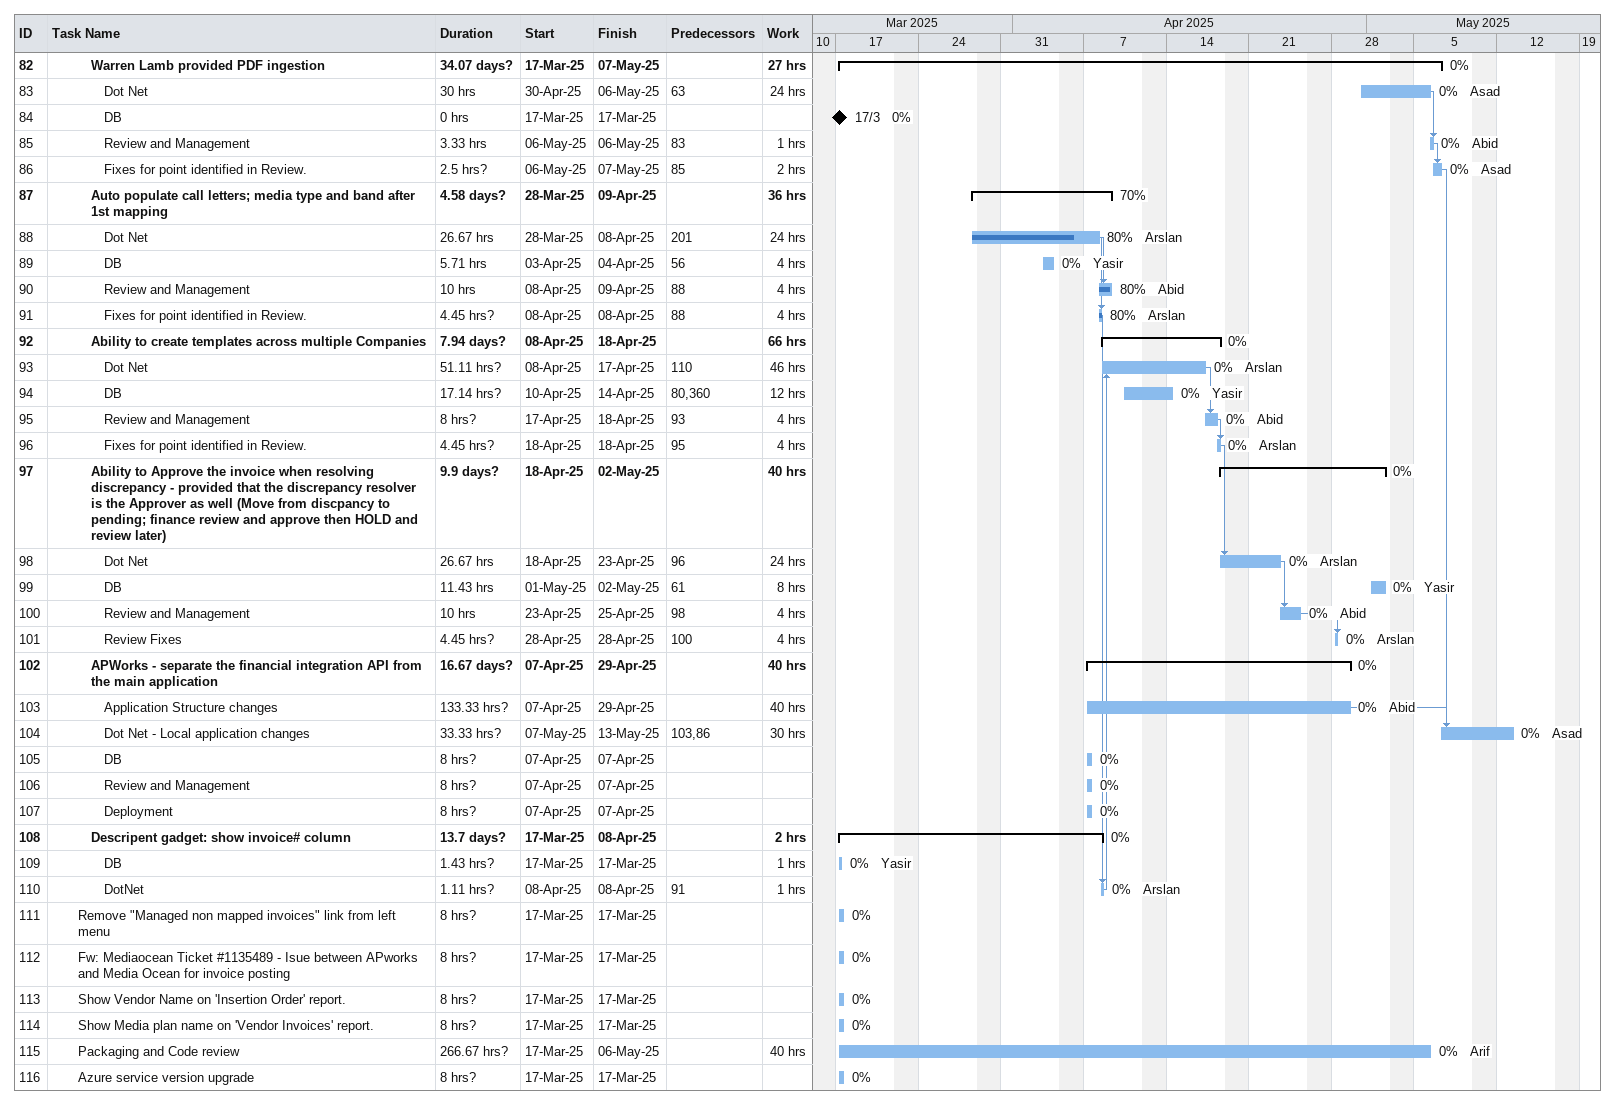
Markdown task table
| ID | Level | Task | Duration | Start | Finish | Predecessors | Resources | % complete | Work (h) |
|---|---|---|---|---|---|---|---|---|---|
| 82 | 4 | **Warren Lamb provided PDF ingestion** | 34.07d? | 2025-03-17 | 2025-05-07 |  |  | 0 | 27 |
| 83 | 5 | Dot Net | 30h | 2025-04-30 | 2025-05-06 | 63 | Asad | 0 | 24 |
| 84 | 5 | DB | 0h | 2025-03-17 | 2025-03-17 |  |  | 0 |  |
| 85 | 5 | Review and Management | 3.33h | 2025-05-06 | 2025-05-06 | 83 | Abid | 0 | 1 |
| 86 | 5 | Fixes for point identified in Review. | 2.5h? | 2025-05-06 | 2025-05-07 | 85 | Asad | 0 | 2 |
| 87 | 4 | **Auto populate call letters; media type and band after 1st mapping** | 4.58d? | 2025-03-28 | 2025-04-09 |  |  | 70 | 36 |
| 88 | 5 | Dot Net | 26.67h | 2025-03-28 | 2025-04-08 | 201 | Arslan | 80 | 24 |
| 89 | 5 | DB | 5.71h | 2025-04-03 | 2025-04-04 | 56 | Yasir | 0 | 4 |
| 90 | 5 | Review and Management | 10h | 2025-04-08 | 2025-04-09 | 88 | Abid | 80 | 4 |
| 91 | 5 | Fixes for point identified in Review. | 4.45h? | 2025-04-08 | 2025-04-08 | 88 | Arslan | 80 | 4 |
| 92 | 4 | **Ability to create templates across multiple Companies** | 7.94d? | 2025-04-08 | 2025-04-18 |  |  | 0 | 66 |
| 93 | 5 | Dot Net | 51.11h? | 2025-04-08 | 2025-04-17 | 110 | Arslan | 0 | 46 |
| 94 | 5 | DB | 17.14h? | 2025-04-10 | 2025-04-14 | 80, 360 | Yasir | 0 | 12 |
| 95 | 5 | Review and Management | 8h? | 2025-04-17 | 2025-04-18 | 93 | Abid | 0 | 4 |
| 96 | 5 | Fixes for point identified in Review. | 4.45h? | 2025-04-18 | 2025-04-18 | 95 | Arslan | 0 | 4 |
| 97 | 4 | **Ability to Approve the invoice when resolving discrepancy - provided that the discrepancy resolver is the Approver as well (Move from discpancy to pending; finance review and approve then HOLD and review later)** | 9.9d? | 2025-04-18 | 2025-05-02 |  |  | 0 | 40 |
| 98 | 5 | Dot Net | 26.67h | 2025-04-18 | 2025-04-23 | 96 | Arslan | 0 | 24 |
| 99 | 5 | DB | 11.43h | 2025-05-01 | 2025-05-02 | 61 | Yasir | 0 | 8 |
| 100 | 5 | Review and Management | 10h | 2025-04-23 | 2025-04-25 | 98 | Abid | 0 | 4 |
| 101 | 5 | Review Fixes | 4.45h? | 2025-04-28 | 2025-04-28 | 100 | Arslan | 0 | 4 |
| 102 | 4 | **APWorks - separate the financial integration API from the main application** | 16.67d? | 2025-04-07 | 2025-04-29 |  |  | 0 | 40 |
| 103 | 5 | Application Structure changes | 133.33h? | 2025-04-07 | 2025-04-29 |  | Abid | 0 | 40 |
| 104 | 5 | Dot Net - Local application changes | 33.33h? | 2025-05-07 | 2025-05-13 | 103, 86 | Asad | 0 | 30 |
| 105 | 5 | DB | 8h? | 2025-04-07 | 2025-04-07 |  |  | 0 |  |
| 106 | 5 | Review and Management | 8h? | 2025-04-07 | 2025-04-07 |  |  | 0 |  |
| 107 | 5 | Deployment | 8h? | 2025-04-07 | 2025-04-07 |  |  | 0 |  |
| 108 | 4 | **Descripent gadget: show invoice# column** | 13.7d? | 2025-03-17 | 2025-04-08 |  |  | 0 | 2 |
| 109 | 5 | DB | 1.43h? | 2025-03-17 | 2025-03-17 |  | Yasir | 0 | 1 |
| 110 | 5 | DotNet | 1.11h? | 2025-04-08 | 2025-04-08 | 91 | Arslan | 0 | 1 |
| 111 | 3 | Remove "Managed non mapped invoices" link from left menu | 8h? | 2025-03-17 | 2025-03-17 |  |  | 0 |  |
| 112 | 3 | Fw: Mediaocean Ticket #1135489 - Isue between APworks and Media Ocean for invoice posting | 8h? | 2025-03-17 | 2025-03-17 |  |  | 0 |  |
| 113 | 3 | Show Vendor Name on 'Insertion Order' report. | 8h? | 2025-03-17 | 2025-03-17 |  |  | 0 |  |
| 114 | 3 | Show Media plan name on 'Vendor Invoices' report. | 8h? | 2025-03-17 | 2025-03-17 |  |  | 0 |  |
| 115 | 3 | Packaging and Code review | 266.67h? | 2025-03-17 | 2025-05-06 |  | Arif | 0 | 40 |
| 116 | 3 | Azure service version upgrade | 8h? | 2025-03-17 | 2025-03-17 |  |  | 0 |  |
